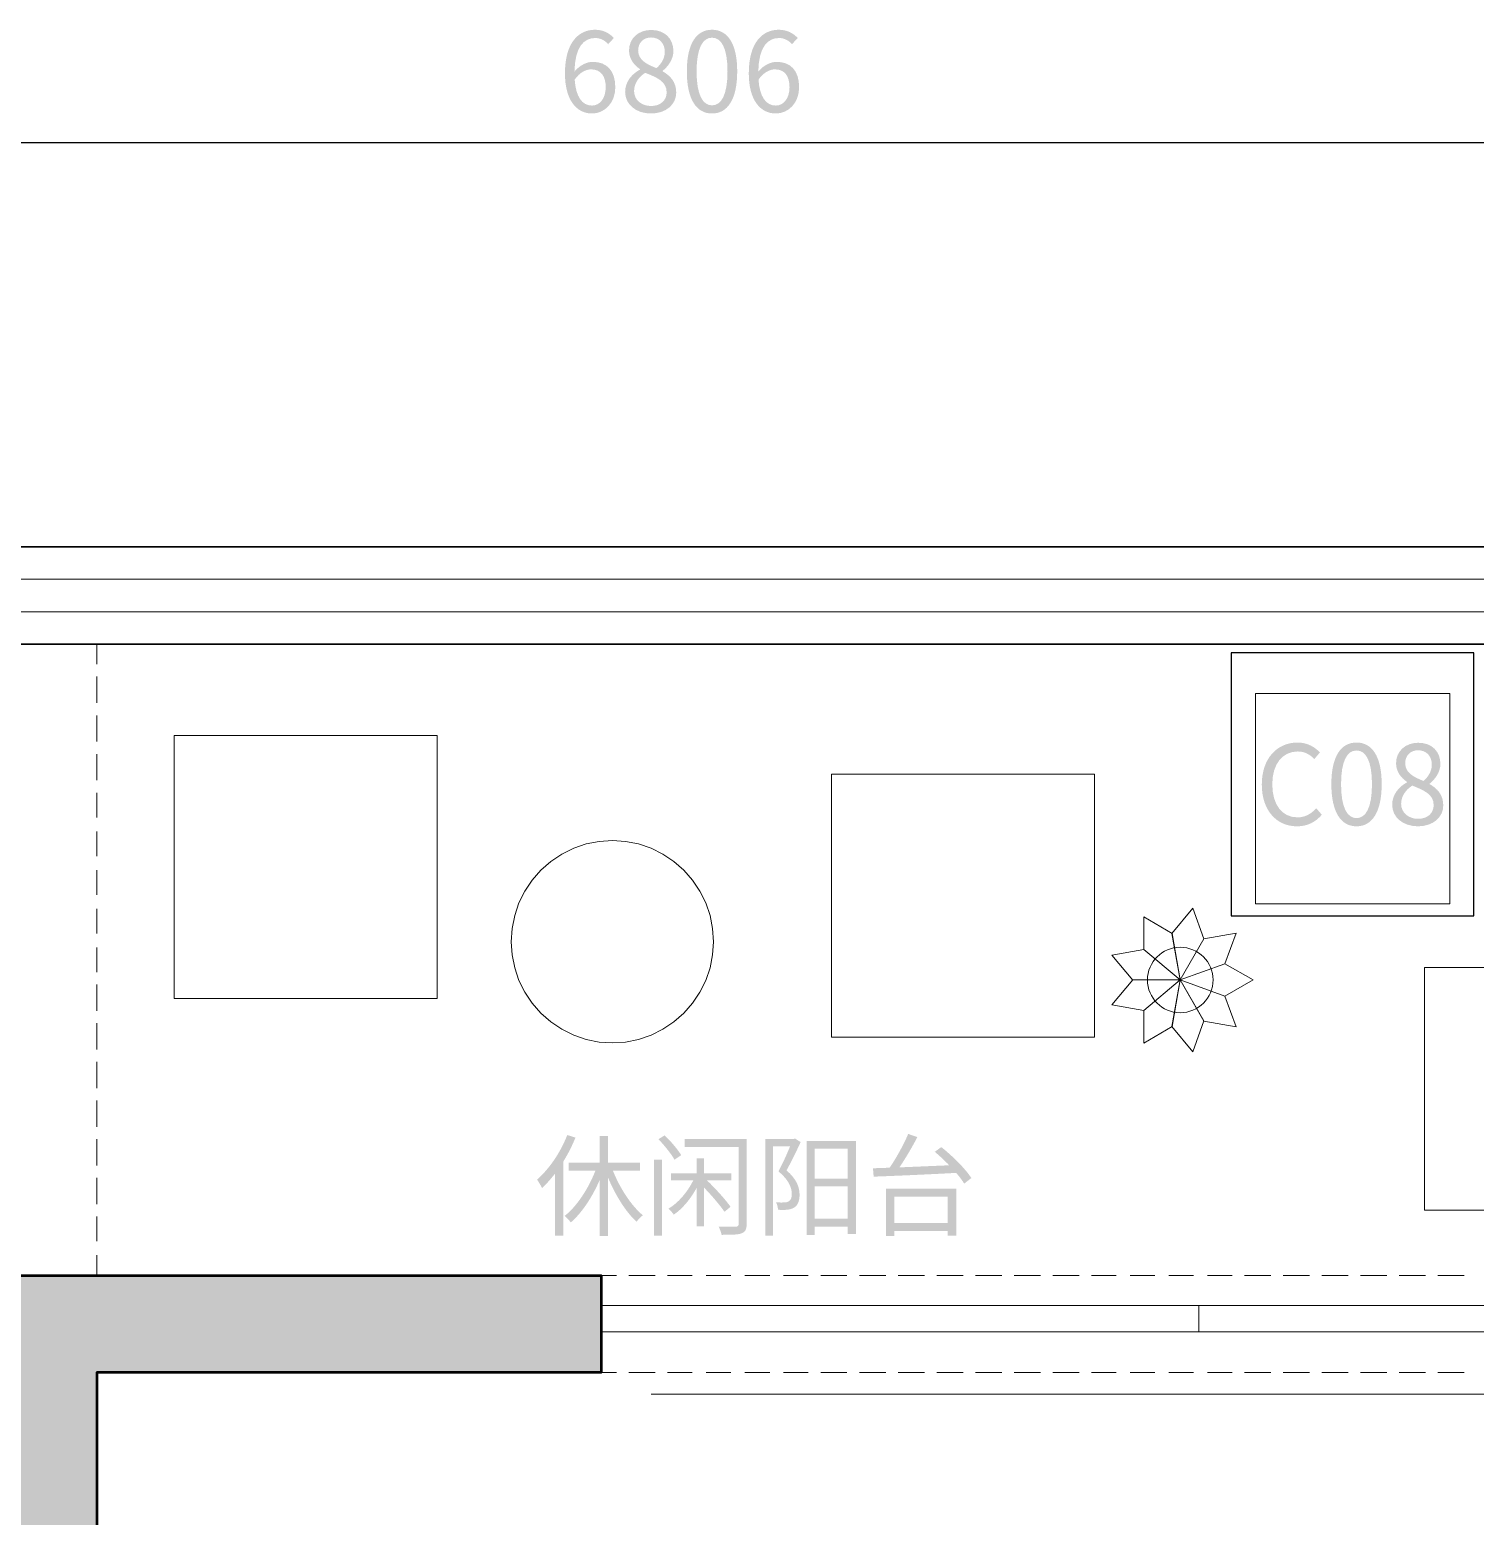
# Model space of a CAD drawing. Header units: millimetres. Extents: x -4600 to 229000, y -4300 to 19460.
# Drawn here: x 49007 to 52579, y 11075 to 14749 of the extents above; entities that cross this region are included whole.
import ezdxf

# ---------------------------------------------------------------- set-up
doc = ezdxf.new("R2010")
doc.units = ezdxf.units.MM
doc.header["$LTSCALE"] = 100
for name, color, linetype, lineweight in [('A-APPLIANCE', 4, 'Continuous', 18), ('A-CABINET', 32, 'Continuous', 25), ('A-CURTAIN', 6, 'Continuous', 13), ('A-DIMS', 7, 'Continuous', 13), ('A-EX-BEAM', 8, 'Continuous', 13), ('A-EX-SERVICE', 6, 'Continuous', 13), ('A-EX-STRUCT', 7, 'Continuous', 50), ('A-EX-WALL', 7, 'Continuous', 35), ('A-EX-WINDOW', 4, 'Continuous', 18), ('A-FURN', 7, 'Continuous', 18), ('A-NEW-DOOR', 3, 'Continuous', 18), ('A-TEXT', 7, 'Continuous', 18), ('R2-PLANT', 3, 'Continuous', 13)]:
    doc.layers.add(name, color=color, linetype=linetype, lineweight=lineweight)

# ---------------------------------------------------------------- blocks, each defined once
blk = doc.blocks.new('SOURCE_PROPOSED')
at = {"layer": 'A-EX-STRUCT'}
blk.add_hatch(color=256, dxfattribs=at).paths.add_polyline_path([(8931.4, 9870), (10418.5, 9870), (10418.5, 9630), (9172.2, 9630), (9172.2, 6030), (8931.4, 6030)])
at = {"layer": 'A-EX-BEAM'}
for p, q in [((9172.2, 11380.3), (9172.2, 11430)), ((9172.2, 11284.7), (9172.2, 11349.7)), ((9172.2, 11189.1), (9172.2, 11254.1)), ((9172.2, 11093.5), (9172.2, 11158.5)), ((9172.2, 11001.8), (9172.2, 11062.9)), ((9172.2, 10906.2), (9172.2, 10967.4)), ((9172.2, 10810.6), (9172.2, 10871.8)), ((9172.2, 10715), (9172.2, 10776.2)), ((9172.2, 10619.4), (9172.2, 10680.6)), ((9172.2, 10523.8), (9172.2, 10588.8)), ((9172.2, 10428.2), (9172.2, 10493.2)), ((9172.2, 10332.6), (9172.2, 10397.6)), ((9172.2, 10237.1), (9172.2, 10302.1)), ((9172.2, 10141.5), (9172.2, 10206.5)), ((9172.2, 10045.9), (9172.2, 10110.9)), ((9172.2, 9954.1), (9172.2, 10015.3)), ((9172.2, 9870), (9172.2, 9919.7)), ((10418.5, 9870), (10456.8, 9870)), ((10487.3, 9870), (10552.3, 9870)), ((10582.9, 9870), (10644.1, 9870)), ((10678.5, 9870), (10739.7, 9870)), ((10774.1, 9870), (10835.3, 9870)), ((10869.7, 9870), (10930.8, 9870)), ((10961.4, 9870), (11026.4, 9870)), ((11057, 9870), (11122, 9870)), ((11152.6, 9870), (11217.6, 9870)), ((11248.2, 9870), (11313.2, 9870)), ((11343.7, 9870), (11408.7, 9870)), ((11439.3, 9870), (11504.3, 9870)), ((11534.9, 9870), (11599.9, 9870)), ((11630.5, 9870), (11691.7, 9870)), ((11726.1, 9870), (11787.2, 9870)), ((11821.6, 9870), (11882.8, 9870)), ((11917.2, 9870), (11978.4, 9870)), ((12009, 9870), (12074, 9870)), ((12104.6, 9870), (12169.6, 9870)), ((12200.1, 9870), (12265.1, 9870)), ((12295.7, 9870), (12360.7, 9870)), ((12391.3, 9870), (12456.3, 9870)), ((12486.9, 9870), (12551.9, 9870)), ((10418.5, 9630), (10456.8, 9630)), ((10487.3, 9630), (10552.3, 9630)), ((10582.9, 9630), (10644.1, 9630)), ((10678.5, 9630), (10739.7, 9630)), ((10774.1, 9630), (10835.3, 9630)), ((10869.7, 9630), (10930.8, 9630)), ((10961.4, 9630), (11026.4, 9630)), ((11057, 9630), (11122, 9630)), ((11152.6, 9630), (11217.6, 9630)), ((11248.2, 9630), (11313.2, 9630)), ((11343.7, 9630), (11408.7, 9630)), ((11439.3, 9630), (11504.3, 9630)), ((11534.9, 9630), (11599.9, 9630)), ((11630.5, 9630), (11691.7, 9630)), ((11726.1, 9630), (11787.2, 9630)), ((11821.6, 9630), (11882.8, 9630)), ((11917.2, 9630), (11978.4, 9630)), ((12009, 9630), (12074, 9630)), ((12104.6, 9630), (12169.6, 9630)), ((12200.1, 9630), (12265.1, 9630)), ((12295.7, 9630), (12360.7, 9630)), ((12391.3, 9630), (12456.3, 9630)), ((12486.9, 9630), (12551.9, 9630))]:
    blk.add_line(p, q, dxfattribs=at)
at = {"layer": 'A-EX-SERVICE'}
for p, q in [((9172.2, 11380.3), (9172.2, 11430)), ((9172.2, 11284.7), (9172.2, 11349.7)), ((9172.2, 11189.1), (9172.2, 11254.1)), ((9172.2, 11093.5), (9172.2, 11158.5)), ((9172.2, 11001.8), (9172.2, 11062.9)), ((9172.2, 10906.2), (9172.2, 10967.4)), ((9172.2, 10810.6), (9172.2, 10871.8)), ((9172.2, 10715), (9172.2, 10776.2)), ((9172.2, 10619.4), (9172.2, 10680.6)), ((9172.2, 10523.8), (9172.2, 10588.8)), ((9172.2, 10428.2), (9172.2, 10493.2)), ((9172.2, 10332.6), (9172.2, 10397.6)), ((9172.2, 10237.1), (9172.2, 10302.1)), ((9172.2, 10141.5), (9172.2, 10206.5)), ((9172.2, 10045.9), (9172.2, 10110.9)), ((9172.2, 9954.1), (9172.2, 10015.3)), ((9172.2, 9870), (9172.2, 9919.7)), ((10418.5, 9870), (10456.8, 9870)), ((10487.3, 9870), (10552.3, 9870)), ((10582.9, 9870), (10644.1, 9870)), ((10678.5, 9870), (10739.7, 9870)), ((10774.1, 9870), (10835.3, 9870)), ((10869.7, 9870), (10930.8, 9870)), ((10961.4, 9870), (11026.4, 9870)), ((11057, 9870), (11122, 9870)), ((11152.6, 9870), (11217.6, 9870)), ((11248.2, 9870), (11313.2, 9870)), ((11343.7, 9870), (11408.7, 9870)), ((11439.3, 9870), (11504.3, 9870)), ((11534.9, 9870), (11599.9, 9870)), ((11630.5, 9870), (11691.7, 9870)), ((11726.1, 9870), (11787.2, 9870)), ((11821.6, 9870), (11882.8, 9870)), ((11917.2, 9870), (11978.4, 9870)), ((12009, 9870), (12074, 9870)), ((12104.6, 9870), (12169.6, 9870)), ((12200.1, 9870), (12265.1, 9870)), ((12295.7, 9870), (12360.7, 9870)), ((12391.3, 9870), (12456.3, 9870)), ((12486.9, 9870), (12551.9, 9870)), ((10418.5, 9630), (10456.8, 9630)), ((10487.3, 9630), (10552.3, 9630)), ((10582.9, 9630), (10644.1, 9630)), ((10678.5, 9630), (10739.7, 9630)), ((10774.1, 9630), (10835.3, 9630)), ((10869.7, 9630), (10930.8, 9630)), ((10961.4, 9630), (11026.4, 9630)), ((11057, 9630), (11122, 9630)), ((11152.6, 9630), (11217.6, 9630)), ((11248.2, 9630), (11313.2, 9630)), ((11343.7, 9630), (11408.7, 9630)), ((11439.3, 9630), (11504.3, 9630)), ((11534.9, 9630), (11599.9, 9630)), ((11630.5, 9630), (11691.7, 9630)), ((11726.1, 9630), (11787.2, 9630)), ((11821.6, 9630), (11882.8, 9630)), ((11917.2, 9630), (11978.4, 9630)), ((12009, 9630), (12074, 9630)), ((12104.6, 9630), (12169.6, 9630)), ((12200.1, 9630), (12265.1, 9630)), ((12295.7, 9630), (12360.7, 9630)), ((12391.3, 9630), (12456.3, 9630)), ((12486.9, 9630), (12551.9, 9630))]:
    blk.add_line(p, q, dxfattribs=at)
at = {"layer": 'A-EX-STRUCT'}
blk.add_lwpolyline([(8931.4, 9870), (10418.5, 9870), (10418.5, 9630), (9172.2, 9630), (9172.2, 6030), (8931.4, 6030)], close=True, dxfattribs=at)
at = {"layer": 'A-EX-WALL'}
for p, q in [((14257, 11670.9), (7125.7, 11670.9)), ((14020, 11430), (7362.7, 11430)), ((10418.5, 9870), (6327, 9870)), ((10418.5, 9630), (10418.5, 9870)), ((9172.2, 9630), (10418.5, 9630)), ((9172.2, 9630), (9172.2, 6030))]:
    blk.add_line(p, q, dxfattribs=at)
at = {"layer": 'A-EX-WINDOW'}
for p, q in [((14176.8, 11590.6), (7206.3, 11590.6)), ((14100.3, 11510.3), (7282.6, 11510.3))]:
    blk.add_line(p, q, dxfattribs=at)
blk = doc.blocks.new('FURNITURE_DESIGN')
at = {"layer": 'A-TEXT'}
h = blk.add_hatch(color=256, dxfattribs=at)
edge = h.paths.add_edge_path()
edge.add_spline(control_points=[(12138.6, 10979.8), (12164.5, 10979.8), (12184.2, 10990.2), (12200, 11008.4)], knot_values=[0, 0, 0, 0, 1, 1, 1, 1], degree=3, periodic=0)
edge.add_line((12200, 11008.4), (12186.1, 11024.5))
edge.add_spline(control_points=[(12186.1, 11024.5), (12173.3, 11010.3), (12158.8, 11001.9), (12139.7, 11001.9), (12101.5, 11001.9), (12077.5, 11033.5), (12077.5, 11084), (12077.5, 11133.9), (12102.9, 11164.8), (12140.5, 11164.8), (12157.7, 11164.8), (12170.8, 11157.1), (12181.4, 11146)], knot_values=[0, 0, 0, 0, 1, 1, 1, 2, 2, 2, 3, 3, 3, 4, 4, 4, 4], degree=3, periodic=0)
edge.add_line((12181.4, 11146), (12195.1, 11162.3))
edge.add_spline(control_points=[(12195.1, 11162.3), (12183.6, 11175.1), (12164.5, 11186.9), (12140.2, 11186.9), (12089.5, 11186.9), (12051.6, 11147.9), (12051.6, 11083.2), (12051.6, 11018.3), (12088.7, 10979.8), (12138.6, 10979.8)], knot_values=[0, 0, 0, 0, 1, 1, 1, 2, 2, 2, 3, 3, 3, 3], degree=3, periodic=0)
h = blk.add_hatch(color=256, dxfattribs=at)
edge = h.paths.add_edge_path()
edge.add_spline(control_points=[(12285.7, 10979.8), (12323.6, 10979.8), (12347.9, 11014.2), (12347.9, 11084), (12347.9, 11153.3), (12323.6, 11186.9), (12285.7, 11186.9), (12247.5, 11186.9), (12223.5, 11153.3), (12223.5, 11084), (12223.5, 11014.2), (12247.5, 10979.8), (12285.7, 10979.8)], knot_values=[0, 0, 0, 0, 1, 1, 1, 2, 2, 2, 3, 3, 3, 4, 4, 4, 4], degree=3, periodic=0)
edge = h.paths.add_edge_path(flags=0)
edge.add_spline(control_points=[(12285.7, 11000), (12263, 11000), (12247.5, 11025.4), (12247.5, 11084), (12247.5, 11142.4), (12263, 11167.2), (12285.7, 11167.2), (12308.3, 11167.2), (12323.9, 11142.4), (12323.9, 11084), (12323.9, 11025.4), (12308.3, 11000), (12285.7, 11000)], knot_values=[0, 0, 0, 0, 1, 1, 1, 2, 2, 2, 3, 3, 3, 4, 4, 4, 4], degree=3, periodic=0)
h = blk.add_hatch(color=256, dxfattribs=at)
edge = h.paths.add_edge_path()
edge.add_spline(control_points=[(12437.7, 10979.8), (12475, 10979.8), (12500.1, 11002.4), (12500.1, 11031.4), (12500.1, 11058.9), (12484, 11073.9), (12466.6, 11084)], knot_values=[0, 0, 0, 0, 1, 1, 1, 2, 2, 2, 2], degree=3, periodic=0)
edge.add_line((12466.6, 11084), (12466.6, 11085.4))
edge.add_spline(control_points=[(12466.6, 11085.4), (12478.3, 11094.7), (12493, 11112.7), (12493, 11133.7), (12493, 11164.5), (12472.3, 11186.3), (12438.2, 11186.3), (12407.1, 11186.3), (12383.4, 11165.9), (12383.4, 11135.6), (12383.4, 11114.6), (12395.9, 11099.6), (12410.4, 11089.5)], knot_values=[0, 0, 0, 0, 1, 1, 1, 2, 2, 2, 3, 3, 3, 4, 4, 4, 4], degree=3, periodic=0)
edge.add_line((12410.4, 11089.5), (12410.4, 11088.4))
edge.add_spline(control_points=[(12410.4, 11088.4), (12392.1, 11078.6), (12373.8, 11059.7), (12373.8, 11033), (12373.8, 11002.2), (12400.5, 10979.8), (12437.7, 10979.8)], knot_values=[0, 0, 0, 0, 1, 1, 1, 2, 2, 2, 2], degree=3, periodic=0)
edge = h.paths.add_edge_path(flags=0)
edge.add_spline(control_points=[(12437.9, 10998.3), (12413.9, 10998.3), (12395.9, 11013.9), (12395.9, 11035.2), (12395.9, 11054.3), (12407.4, 11070.1), (12423.5, 11080.5)], knot_values=[0, 0, 0, 0, 1, 1, 1, 2, 2, 2, 2], degree=3, periodic=0)
edge.add_spline(control_points=[(12423.5, 11080.5), (12451.8, 11069), (12476.4, 11059.2), (12476.4, 11032.2), (12476.4, 11012.3), (12461.1, 10998.3), (12437.9, 10998.3)], knot_values=[0, 0, 0, 0, 1, 1, 1, 2, 2, 2, 2], degree=3, periodic=0)
edge = h.paths.add_edge_path(flags=0)
edge.add_spline(control_points=[(12451.3, 11091.9), (12427.6, 11101.2), (12406, 11111.8), (12406, 11135.6), (12406, 11155), (12419.4, 11167.8), (12437.9, 11167.8), (12459.2, 11167.8), (12471.8, 11152.2), (12471.8, 11132.3), (12471.8, 11117.6), (12464.7, 11103.9), (12451.3, 11091.9)], knot_values=[0, 0, 0, 0, 1, 1, 1, 2, 2, 2, 3, 3, 3, 4, 4, 4, 4], degree=3, periodic=0)
h = blk.add_hatch(color=256, dxfattribs=at)
edge = h.paths.add_edge_path()
edge.add_spline(control_points=[(10335.1, 10216.8), (10318.4, 10173.7), (10290.3, 10132.7), (10260.3, 10106.5)], knot_values=[0, 0, 0, 0, 1, 1, 1, 1], degree=3, periodic=0)
edge.add_spline(control_points=[(10260.3, 10106.5), (10264.2, 10101.6), (10270.4, 10090.7), (10272.9, 10085.8)], knot_values=[0, 0, 0, 0, 1, 1, 1, 1], degree=3, periodic=0)
edge.add_spline(control_points=[(10272.9, 10085.8), (10284.1, 10096.2), (10294.7, 10108.5), (10305.1, 10121.8)], knot_values=[0, 0, 0, 0, 1, 1, 1, 1], degree=3, periodic=0)
edge.add_line((10305.1, 10121.8), (10305.1, 9967.9))
edge.add_line((10305.1, 9967.9), (10325.3, 9967.9))
edge.add_line((10325.3, 9967.9), (10325.3, 10151.3))
edge.add_spline(control_points=[(10325.3, 10151.3), (10337, 10170.1), (10347.1, 10190), (10355.3, 10210.5)], knot_values=[0, 0, 0, 0, 1, 1, 1, 1], degree=3, periodic=0)
edge.add_line((10355.3, 10210.5), (10335.1, 10216.8))
h = blk.add_hatch(color=256, dxfattribs=at)
edge = h.paths.add_edge_path()
edge.add_line((10338.4, 10148.8), (10338.4, 10128.9))
edge.add_line((10338.4, 10128.9), (10404.7, 10128.9))
edge.add_spline(control_points=[(10404.7, 10128.9), (10387.5, 10084.2), (10358.3, 10040), (10328.5, 10016.8)], knot_values=[0, 0, 0, 0, 1, 1, 1, 1], degree=3, periodic=0)
edge.add_spline(control_points=[(10328.5, 10016.8), (10333.5, 10013), (10340.3, 10005.9), (10343.8, 10000.7)], knot_values=[0, 0, 0, 0, 1, 1, 1, 1], degree=3, periodic=0)
edge.add_spline(control_points=[(10343.8, 10000.7), (10371.1, 10024.4), (10397, 10063.2), (10415.3, 10106)], knot_values=[0, 0, 0, 0, 1, 1, 1, 1], degree=3, periodic=0)
edge.add_line((10415.3, 10106), (10415.3, 9967.4))
edge.add_line((10415.3, 9967.4), (10435.5, 9967.4))
edge.add_line((10435.5, 9967.4), (10435.5, 10112.5))
edge.add_spline(control_points=[(10435.5, 10112.5), (10453.5, 10068.9), (10479.7, 10026.6), (10506.4, 10002.3)], knot_values=[0, 0, 0, 0, 1, 1, 1, 1], degree=3, periodic=0)
edge.add_spline(control_points=[(10506.4, 10002.3), (10510, 10007.8), (10517.1, 10014.9), (10522, 10018.4)], knot_values=[0, 0, 0, 0, 1, 1, 1, 1], degree=3, periodic=0)
edge.add_spline(control_points=[(10522, 10018.4), (10493.6, 10041.6), (10465, 10085.5), (10447.8, 10128.9)], knot_values=[0, 0, 0, 0, 1, 1, 1, 1], degree=3, periodic=0)
edge.add_line((10447.8, 10128.9), (10514.9, 10128.9))
edge.add_line((10514.9, 10128.9), (10514.9, 10148.8))
edge.add_line((10514.9, 10148.8), (10435.5, 10148.8))
edge.add_line((10435.5, 10148.8), (10435.5, 10214.6))
edge.add_line((10435.5, 10214.6), (10415.3, 10214.6))
edge.add_line((10415.3, 10214.6), (10415.3, 10148.8))
edge.add_line((10415.3, 10148.8), (10338.4, 10148.8))
h = blk.add_hatch(color=256, dxfattribs=at)
edge = h.paths.add_edge_path()
edge.add_spline(control_points=[(10560.5, 10206.4), (10575.2, 10191.1), (10592.7, 10169.6), (10600, 10155.7)], knot_values=[0, 0, 0, 0, 1, 1, 1, 1], degree=3, periodic=0)
edge.add_line((10600, 10155.7), (10616.7, 10167.1))
edge.add_spline(control_points=[(10616.7, 10167.1), (10608.5, 10180.8), (10591, 10201.5), (10575.7, 10216)], knot_values=[0, 0, 0, 0, 1, 1, 1, 1], degree=3, periodic=0)
edge.add_line((10575.7, 10216), (10560.5, 10206.4))
h = blk.add_hatch(color=256, dxfattribs=at)
edge = h.paths.add_edge_path()
edge.add_line((11090.6, 10134.6), (11092.3, 10113.9))
edge.add_spline(control_points=[(11092.3, 10113.9), (11142.7, 10115.8), (11221.6, 10119.1), (11296.3, 10123.2)], knot_values=[0, 0, 0, 0, 1, 1, 1, 1], degree=3, periodic=0)
edge.add_spline(control_points=[(11296.3, 10123.2), (11304.5, 10113.6), (11311.4, 10104.6), (11316, 10096.7)], knot_values=[0, 0, 0, 0, 1, 1, 1, 1], degree=3, periodic=0)
edge.add_line((11316, 10096.7), (11333.7, 10110.4))
edge.add_spline(control_points=[(11333.7, 10110.4), (11319.5, 10133), (11287.3, 10164.9), (11259.5, 10187)], knot_values=[0, 0, 0, 0, 1, 1, 1, 1], degree=3, periodic=0)
edge.add_line((11259.5, 10187), (11243.4, 10175.3))
edge.add_spline(control_points=[(11243.4, 10175.3), (11255.1, 10165.5), (11267.7, 10153.7), (11279.2, 10142)], knot_values=[0, 0, 0, 0, 1, 1, 1, 1], degree=3, periodic=0)
edge.add_line((11279.2, 10142), (11156.1, 10136.8))
edge.add_spline(control_points=[(11156.1, 10136.8), (11171.1, 10159.5), (11187.8, 10187.3), (11200.3, 10211.6)], knot_values=[0, 0, 0, 0, 1, 1, 1, 1], degree=3, periodic=0)
edge.add_line((11200.3, 10211.6), (11177.7, 10219.5))
edge.add_spline(control_points=[(11177.7, 10219.5), (11167, 10193.9), (11148.5, 10160.3), (11131.8, 10136)], knot_values=[0, 0, 0, 0, 1, 1, 1, 1], degree=3, periodic=0)
edge.add_line((11131.8, 10136), (11090.6, 10134.6))
h = blk.add_hatch(color=256, dxfattribs=at)
edge = h.paths.add_edge_path()
edge.add_line((10625.1, 10206.7), (10625.1, 10187.6))
edge.add_line((10625.1, 10187.6), (10758.6, 10187.6))
edge.add_line((10758.6, 10187.6), (10758.6, 9997.1))
edge.add_spline(control_points=[(10758.6, 9997.1), (10758.6, 9992.2), (10756.9, 9990.6), (10751.7, 9990.3)], knot_values=[0, 0, 0, 0, 1, 1, 1, 1], degree=3, periodic=0)
edge.add_spline(control_points=[(10751.7, 9990.3), (10746.3, 9990.3), (10728, 9990), (10709.2, 9990.6)], knot_values=[0, 0, 0, 0, 1, 1, 1, 1], degree=3, periodic=0)
edge.add_spline(control_points=[(10709.2, 9990.6), (10712.2, 9985.1), (10715.4, 9975.8), (10716.5, 9970.1)], knot_values=[0, 0, 0, 0, 1, 1, 1, 1], degree=3, periodic=0)
edge.add_spline(control_points=[(10716.5, 9970.1), (10741.1, 9970.1), (10757.2, 9970.4), (10766.2, 9973.9)], knot_values=[0, 0, 0, 0, 1, 1, 1, 1], degree=3, periodic=0)
edge.add_spline(control_points=[(10766.2, 9973.9), (10775.5, 9977.2), (10778.5, 9983.8), (10778.5, 9997.1)], knot_values=[0, 0, 0, 0, 1, 1, 1, 1], degree=3, periodic=0)
edge.add_line((10778.5, 9997.1), (10778.5, 10206.7))
edge.add_line((10778.5, 10206.7), (10625.1, 10206.7))
edge = h.paths.add_edge_path(flags=0)
edge.add_line((10654.9, 10158.9), (10654.9, 10121.8))
edge.add_line((10654.9, 10121.8), (10591.8, 10121.8))
edge.add_line((10591.8, 10121.8), (10591.8, 10104.4))
edge.add_line((10591.8, 10104.4), (10646.4, 10104.4))
edge.add_spline(control_points=[(10646.4, 10104.4), (10632, 10075.4), (10609, 10048.7), (10585.3, 10034.8)], knot_values=[0, 0, 0, 0, 1, 1, 1, 1], degree=3, periodic=0)
edge.add_spline(control_points=[(10585.3, 10034.8), (10589.4, 10031.2), (10595.4, 10024.4), (10598.4, 10020)], knot_values=[0, 0, 0, 0, 1, 1, 1, 1], degree=3, periodic=0)
edge.add_spline(control_points=[(10598.4, 10020), (10619.7, 10034.5), (10640.1, 10058.8), (10654.9, 10086.4)], knot_values=[0, 0, 0, 0, 1, 1, 1, 1], degree=3, periodic=0)
edge.add_line((10654.9, 10086.4), (10654.9, 9990.9))
edge.add_line((10654.9, 9990.9), (10673.4, 9990.9))
edge.add_line((10673.4, 9990.9), (10673.4, 10086.6))
edge.add_spline(control_points=[(10673.4, 10086.6), (10693.1, 10066.2), (10712.7, 10043), (10723.6, 10027.1)], knot_values=[0, 0, 0, 0, 1, 1, 1, 1], degree=3, periodic=0)
edge.add_line((10723.6, 10027.1), (10738.6, 10039.4))
edge.add_spline(control_points=[(10738.6, 10039.4), (10726.4, 10056.9), (10702.9, 10082.8), (10680.8, 10104.4)], knot_values=[0, 0, 0, 0, 1, 1, 1, 1], degree=3, periodic=0)
edge.add_line((10680.8, 10104.4), (10740.5, 10104.4))
edge.add_line((10740.5, 10104.4), (10740.5, 10121.8))
edge.add_line((10740.5, 10121.8), (10673.4, 10121.8))
edge.add_line((10673.4, 10121.8), (10673.4, 10158.9))
edge.add_line((10673.4, 10158.9), (10654.9, 10158.9))
h = blk.add_hatch(color=256, dxfattribs=at)
edge = h.paths.add_edge_path()
edge.add_line((10824.3, 10207.2), (10824.3, 9967.9))
edge.add_line((10824.3, 9967.9), (10843.4, 9967.9))
edge.add_line((10843.4, 9967.9), (10843.4, 10188.7))
edge.add_line((10843.4, 10188.7), (10885.7, 10188.7))
edge.add_spline(control_points=[(10885.7, 10188.7), (10878.1, 10170.1), (10867.4, 10146.1), (10857.1, 10127)], knot_values=[0, 0, 0, 0, 1, 1, 1, 1], degree=3, periodic=0)
edge.add_spline(control_points=[(10857.1, 10127), (10882.7, 10105.5), (10889.8, 10086.9), (10890.1, 10071.9)], knot_values=[0, 0, 0, 0, 1, 1, 1, 1], degree=3, periodic=0)
edge.add_spline(control_points=[(10890.1, 10071.9), (10890.1, 10063.2), (10888.2, 10056.3), (10883, 10053.1)], knot_values=[0, 0, 0, 0, 1, 1, 1, 1], degree=3, periodic=0)
edge.add_spline(control_points=[(10883, 10053.1), (10879.7, 10051.2), (10875.9, 10050.3), (10871.8, 10050.3)], knot_values=[0, 0, 0, 0, 1, 1, 1, 1], degree=3, periodic=0)
edge.add_spline(control_points=[(10871.8, 10050.3), (10866.1, 10049.8), (10858.7, 10049.8), (10850.8, 10050.9)], knot_values=[0, 0, 0, 0, 1, 1, 1, 1], degree=3, periodic=0)
edge.add_spline(control_points=[(10850.8, 10050.9), (10854.1, 10045.4), (10855.7, 10037.2), (10856, 10032.1)], knot_values=[0, 0, 0, 0, 1, 1, 1, 1], degree=3, periodic=0)
edge.add_spline(control_points=[(10856, 10032.1), (10863.9, 10031.5), (10872.6, 10031.5), (10879.4, 10032.3), (10886, 10033.1), (10891.7, 10034.8), (10896.3, 10037.8), (10905.4, 10043.5), (10909.2, 10054.7), (10909.2, 10070)], knot_values=[0, 0, 0, 0, 1, 1, 1, 2, 2, 2, 3, 3, 3, 3], degree=3, periodic=0)
edge.add_spline(control_points=[(10909.2, 10070), (10908.9, 10087.2), (10902.9, 10106.8), (10877, 10129.5)], knot_values=[0, 0, 0, 0, 1, 1, 1, 1], degree=3, periodic=0)
edge.add_spline(control_points=[(10877, 10129.5), (10888.7, 10150.5), (10901.5, 10176.9), (10911.9, 10199.3)], knot_values=[0, 0, 0, 0, 1, 1, 1, 1], degree=3, periodic=0)
edge.add_line((10911.9, 10199.3), (10898.3, 10208))
edge.add_line((10898.3, 10208), (10895, 10207.2))
edge.add_line((10895, 10207.2), (10824.3, 10207.2))
h = blk.add_hatch(color=256, dxfattribs=at)
h.paths.add_polyline_path([(10926.9, 10201.8), (10926.9, 9969.6), (10946.6, 9969.6), (10946.6, 9990.6), (11027.9, 9990.6), (11027.9, 9972), (11048.3, 9972), (11048.3, 10201.8), (10926.9, 10201.8)])
h.paths.add_polyline_path([(10946.6, 10010), (10946.6, 10089.6), (11027.9, 10089.6), (11027.9, 10010), (10946.6, 10010)], flags=0)
h.paths.add_polyline_path([(10946.6, 10108.7), (10946.6, 10182.7), (11027.9, 10182.7), (11027.9, 10108.7), (10946.6, 10108.7)], flags=0)
blk.add_hatch(color=256, dxfattribs=at).paths.add_polyline_path([(10549.8, 10155.9), (10549.8, 9967.7), (10569.5, 9967.7), (10569.5, 10155.9), (10549.8, 10155.9)])
h = blk.add_hatch(color=256, dxfattribs=at)
h.paths.add_polyline_path([(11122.8, 10083.9), (11122.8, 9967.4), (11143.8, 9967.4), (11143.8, 9979.7), (11275.1, 9979.7), (11275.1, 9967.9), (11296.9, 9967.9), (11296.9, 10083.9), (11122.8, 10083.9)])
h.paths.add_polyline_path([(11143.8, 9999.3), (11143.8, 10064.2), (11275.1, 10064.2), (11275.1, 9999.3), (11143.8, 9999.3)], flags=0)
at = {"layer": 'A-APPLIANCE'}
for points in [[(12035.9, 10788.3), (12515.9, 10788.3), (12515.9, 11308.3), (12035.9, 11308.3)], [(12453.8, 10630.9), (13953.8, 10630.9), (13953.8, 10030.9), (12453.8, 10030.9)]]:
    blk.add_lwpolyline(points, close=True, dxfattribs=at)
at = {"layer": 'A-CABINET'}
blk.add_lwpolyline([(11975.9, 10758.3), (12575.9, 10758.3), (12575.9, 11408.3), (11975.9, 11408.3)], close=True, dxfattribs=at)
at = {"layer": 'A-CURTAIN'}
blk.add_line((10542.1, 9576.5), (13250.3, 9576.5), dxfattribs=at)
at = {"layer": 'A-FURN'}
for points in [[(9363.4, 11204.4), (10013.4, 11204.4), (10013.4, 10554.4), (9363.4, 10554.4)], [(10988.2, 11108.8), (11638.2, 11108.8), (11638.2, 10458.8), (10988.2, 10458.8)], [(10696.6, 10694.6), (10694.4, 10727.2), (10688, 10759.3), (10677.5, 10790.3), (10663.1, 10819.6), (10644.9, 10846.8), (10623.3, 10871.4), (10598.8, 10892.9), (10571.6, 10911.1), (10542.2, 10925.6), (10511.3, 10936.1), (10479.2, 10942.5), (10446.6, 10944.6), (10413.9, 10942.5), (10381.9, 10936.1), (10350.9, 10925.6), (10321.6, 10911.1), (10294.4, 10892.9), (10269.8, 10871.4), (10248.2, 10846.8), (10230.1, 10819.6), (10215.6, 10790.3), (10205.1, 10759.3), (10198.7, 10727.2), (10196.6, 10694.6), (10198.7, 10662), (10205.1, 10629.9), (10215.6, 10598.9), (10230.1, 10569.6), (10248.2, 10542.4), (10269.8, 10517.8), (10294.4, 10496.3), (10321.6, 10478.1), (10350.9, 10463.6), (10381.9, 10453.1), (10413.9, 10446.7), (10446.6, 10444.6), (10479.2, 10446.7), (10511.3, 10453.1), (10542.2, 10463.6), (10571.6, 10478.1), (10598.8, 10496.3), (10623.3, 10517.8), (10644.9, 10542.4), (10663.1, 10569.6), (10677.5, 10598.9), (10688, 10629.9), (10694.4, 10662), (10696.6, 10694.6)]]:
    blk.add_lwpolyline(points, close=True, dxfattribs=at)
at = {"layer": 'A-NEW-DOOR'}
for p, q in [((10418.5, 9795.2), (13377.7, 9795.2)), ((11896.2, 9795.2), (11896.2, 9730.6)), ((10418.5, 9730.6), (13377.7, 9730.6))]:
    blk.add_line(p, q, dxfattribs=at)
at = {"layer": 'R2-PLANT'}
for points in [[(11850, 10600), (11908.6, 10701.3), (11881.3, 10777.3), (11829.6, 10715.2), (11850, 10600)], [(11850, 10600), (11829.8, 10715.2), (11760, 10755.9), (11760.3, 10675.1), (11850, 10600)], [(11850, 10600), (11960, 10639.9), (11987.9, 10715.7), (11908.4, 10701.4), (11850, 10600)], [(11850, 10600), (11760.4, 10675.3), (11680.9, 10661.6), (11733, 10599.9), (11850, 10600)], [(11850, 10600), (11959.9, 10559.9), (12030, 10600), (11959.9, 10640.1), (11850, 10600)], [(11850, 10600), (11733, 10600.1), (11680.9, 10538.4), (11760.4, 10524.7), (11850, 10600)], [(11850, 10600), (11760.3, 10524.9), (11760, 10444.1), (11829.8, 10484.8), (11850, 10600)], [(11850, 10600), (11829.6, 10484.8), (11881.3, 10422.7), (11908.6, 10498.7), (11850, 10600)], [(11850, 10600), (11908.4, 10498.6), (11987.9, 10484.3), (11960, 10560.1), (11850, 10600)]]:
    blk.add_lwpolyline(points, dxfattribs=at)
blk.add_circle((11850, 10600), 81, dxfattribs=at)
blk = doc.blocks.new('*D4')
at = {"layer": 'A-DIMS'}
h = blk.add_hatch(color=256, dxfattribs=at)
edge = h.paths.add_edge_path()
edge.add_spline(control_points=[(10396.3, 12741.6), (10427.4, 12741.6), (10453.8, 12767.7), (10453.8, 12806.5), (10453.8, 12848.5), (10432, 12869.2), (10398.2, 12869.2), (10382.6, 12869.2), (10365.2, 12860.2), (10352.9, 12845.2)], knot_values=[0, 0, 0, 0, 1, 1, 1, 2, 2, 2, 3, 3, 3, 3], degree=3, periodic=0)
edge.add_spline(control_points=[(10352.9, 12845.2), (10354, 12907.2), (10376.6, 12928.2), (10404.4, 12928.2), (10416.5, 12928.2), (10428.5, 12922.2), (10436.1, 12912.9)], knot_values=[0, 0, 0, 0, 1, 1, 1, 2, 2, 2, 2], degree=3, periodic=0)
edge.add_line((10436.1, 12912.9), (10450.3, 12928.2))
edge.add_spline(control_points=[(10450.3, 12928.2), (10439.1, 12940.2), (10424.1, 12948.6), (10403.4, 12948.6), (10364.6, 12948.6), (10329.4, 12918.9), (10329.4, 12840.6), (10329.4, 12774.6), (10358.1, 12741.6), (10396.3, 12741.6)], knot_values=[0, 0, 0, 0, 1, 1, 1, 2, 2, 2, 3, 3, 3, 3], degree=3, periodic=0)
edge = h.paths.add_edge_path(flags=0)
edge.add_spline(control_points=[(10353.4, 12825.3), (10366.5, 12843.9), (10381.8, 12850.7), (10394.1, 12850.7), (10418.4, 12850.7), (10430.1, 12833.5), (10430.1, 12806.5), (10430.1, 12779.2), (10415.4, 12761.2), (10396.3, 12761.2), (10371.2, 12761.2), (10356.2, 12783.8), (10353.4, 12825.3)], knot_values=[0, 0, 0, 0, 1, 1, 1, 2, 2, 2, 3, 3, 3, 4, 4, 4, 4], degree=3, periodic=0)
h = blk.add_hatch(color=256, dxfattribs=at)
edge = h.paths.add_edge_path()
edge.add_spline(control_points=[(10542, 12741.6), (10579.3, 12741.6), (10604.4, 12764.2), (10604.4, 12793.1), (10604.4, 12820.7), (10588.4, 12835.7), (10570.9, 12845.8)], knot_values=[0, 0, 0, 0, 1, 1, 1, 2, 2, 2, 2], degree=3, periodic=0)
edge.add_line((10570.9, 12845.8), (10570.9, 12847.1))
edge.add_spline(control_points=[(10570.9, 12847.1), (10582.6, 12856.4), (10597.4, 12874.4), (10597.4, 12895.4), (10597.4, 12926.3), (10576.6, 12948.1), (10542.5, 12948.1), (10511.4, 12948.1), (10487.7, 12927.6), (10487.7, 12897.3), (10487.7, 12876.3), (10500.2, 12861.3), (10514.7, 12851.2)], knot_values=[0, 0, 0, 0, 1, 1, 1, 2, 2, 2, 3, 3, 3, 4, 4, 4, 4], degree=3, periodic=0)
edge.add_line((10514.7, 12851.2), (10514.7, 12850.1))
edge.add_spline(control_points=[(10514.7, 12850.1), (10496.4, 12840.3), (10478.1, 12821.5), (10478.1, 12794.8), (10478.1, 12763.9), (10504.9, 12741.6), (10542, 12741.6)], knot_values=[0, 0, 0, 0, 1, 1, 1, 2, 2, 2, 2], degree=3, periodic=0)
edge = h.paths.add_edge_path(flags=0)
edge.add_spline(control_points=[(10542.2, 12760.1), (10518.2, 12760.1), (10500.2, 12775.7), (10500.2, 12796.9), (10500.2, 12816), (10511.7, 12831.9), (10527.8, 12842.2)], knot_values=[0, 0, 0, 0, 1, 1, 1, 2, 2, 2, 2], degree=3, periodic=0)
edge.add_spline(control_points=[(10527.8, 12842.2), (10556.2, 12830.8), (10580.7, 12821), (10580.7, 12793.9), (10580.7, 12774), (10565.4, 12760.1), (10542.2, 12760.1)], knot_values=[0, 0, 0, 0, 1, 1, 1, 2, 2, 2, 2], degree=3, periodic=0)
edge = h.paths.add_edge_path(flags=0)
edge.add_spline(control_points=[(10555.6, 12853.7), (10531.9, 12863), (10510.3, 12873.6), (10510.3, 12897.3), (10510.3, 12916.7), (10523.7, 12929.5), (10542.2, 12929.5), (10563.5, 12929.5), (10576.1, 12914), (10576.1, 12894.1), (10576.1, 12879.3), (10569, 12865.7), (10555.6, 12853.7)], knot_values=[0, 0, 0, 0, 1, 1, 1, 2, 2, 2, 3, 3, 3, 4, 4, 4, 4], degree=3, periodic=0)
h = blk.add_hatch(color=256, dxfattribs=at)
edge = h.paths.add_edge_path()
edge.add_spline(control_points=[(10692.9, 12741.6), (10730.8, 12741.6), (10755.1, 12775.9), (10755.1, 12845.8), (10755.1, 12915.1), (10730.8, 12948.6), (10692.9, 12948.6), (10654.7, 12948.6), (10630.6, 12915.1), (10630.6, 12845.8), (10630.6, 12775.9), (10654.7, 12741.6), (10692.9, 12741.6)], knot_values=[0, 0, 0, 0, 1, 1, 1, 2, 2, 2, 3, 3, 3, 4, 4, 4, 4], degree=3, periodic=0)
edge = h.paths.add_edge_path(flags=0)
edge.add_spline(control_points=[(10692.9, 12761.7), (10670.2, 12761.7), (10654.7, 12787.1), (10654.7, 12845.8), (10654.7, 12904.2), (10670.2, 12929), (10692.9, 12929), (10715.5, 12929), (10731.1, 12904.2), (10731.1, 12845.8), (10731.1, 12787.1), (10715.5, 12761.7), (10692.9, 12761.7)], knot_values=[0, 0, 0, 0, 1, 1, 1, 2, 2, 2, 3, 3, 3, 4, 4, 4, 4], degree=3, periodic=0)
h = blk.add_hatch(color=256, dxfattribs=at)
edge = h.paths.add_edge_path()
edge.add_spline(control_points=[(10850.6, 12741.6), (10881.7, 12741.6), (10908.1, 12767.7), (10908.1, 12806.5), (10908.1, 12848.5), (10886.3, 12869.2), (10852.5, 12869.2), (10836.9, 12869.2), (10819.5, 12860.2), (10807.2, 12845.2)], knot_values=[0, 0, 0, 0, 1, 1, 1, 2, 2, 2, 3, 3, 3, 3], degree=3, periodic=0)
edge.add_spline(control_points=[(10807.2, 12845.2), (10808.3, 12907.2), (10830.9, 12928.2), (10858.7, 12928.2), (10870.8, 12928.2), (10882.8, 12922.2), (10890.4, 12912.9)], knot_values=[0, 0, 0, 0, 1, 1, 1, 2, 2, 2, 2], degree=3, periodic=0)
edge.add_line((10890.4, 12912.9), (10904.6, 12928.2))
edge.add_spline(control_points=[(10904.6, 12928.2), (10893.4, 12940.2), (10878.4, 12948.6), (10857.7, 12948.6), (10818.9, 12948.6), (10783.7, 12918.9), (10783.7, 12840.6), (10783.7, 12774.6), (10812.4, 12741.6), (10850.6, 12741.6)], knot_values=[0, 0, 0, 0, 1, 1, 1, 2, 2, 2, 3, 3, 3, 3], degree=3, periodic=0)
edge = h.paths.add_edge_path(flags=0)
edge.add_spline(control_points=[(10807.7, 12825.3), (10820.8, 12843.9), (10836.1, 12850.7), (10848.4, 12850.7), (10872.7, 12850.7), (10884.4, 12833.5), (10884.4, 12806.5), (10884.4, 12779.2), (10869.7, 12761.2), (10850.6, 12761.2), (10825.5, 12761.2), (10810.5, 12783.8), (10807.7, 12825.3)], knot_values=[0, 0, 0, 0, 1, 1, 1, 2, 2, 2, 3, 3, 3, 4, 4, 4, 4], degree=3, periodic=0)
blk.add_line((7214, 12670.1), (14020, 12670.1))
blk = doc.blocks.new('SOURCE_DIMENSIONS')
blk.add_blockref('*D4', (0, 0))
blk = doc.blocks.new('PLAN_DIMENSIONS')
blk.add_blockref('SOURCE_DIMENSIONS', (0, 0))
blk = doc.blocks.new('A02_SHEET')
for name in ['PLAN_DIMENSIONS', 'SOURCE_PROPOSED', 'FURNITURE_DESIGN']:
    blk.add_blockref(name, (0, 1800))

msp = doc.modelspace()

# ---------------------------------------------------------------- block references
msp.add_blockref('A02_SHEET', (40000, 0))

doc.saveas('drawing.dxf')
